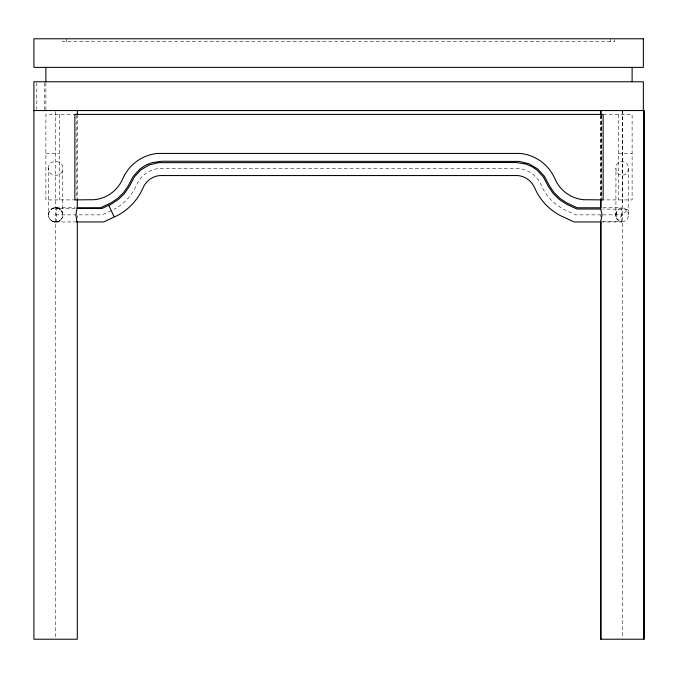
<?xml version="1.0" encoding="UTF-8"?>
<svg xmlns="http://www.w3.org/2000/svg" width="678" height="678" viewBox="0 0 678 678"><rect width="100%" height="100%" fill="white"/><g stroke="black" fill="none" stroke-linecap="round" stroke-linejoin="round"><path stroke-width="0.51" stroke-dasharray="3.39 2.54" d="M628.235 168.398C628.938 177.339 615.243 177.348 615.921 168.398C615.243 159.449 628.938 159.466 628.235 168.398L628.235 214.926C628.938 223.867 615.243 223.876 615.921 214.926L615.921 168.398M615.921 214.926C615.243 205.976 628.938 205.993 628.235 214.926M48.452 168.398C48.104 159.22 63.096 159.22 62.749 168.398L62.749 214.926C63.096 224.113 48.104 224.113 48.452 214.926L48.452 168.398C48.104 177.585 63.096 177.585 62.749 168.398M48.452 214.926C48.426 211.104 51.774 207.756 55.604 207.782L75.233 207.782M626.786 210.485L617.819 219.986L616.785 218.486M628.04 209.231L602.801 209.036M111.226 210.587L102.056 214.867L77.3 214.867L77.3 217.935M75.758 199.874L45.884 199.934L45.884 114.463L75.758 114.404M603.14 114.404L632.116 114.463L632.116 199.934L602.225 199.874M45.884 153.287L59.35 153.287M618.328 153.287L632.116 153.287M603.03 207.782L621.684 207.782L621.684 221.96L622.404 222.079M75.207 208.434L56.299 208.434L56.299 222.02M55.604 214.867L76.267 214.867M600.954 214.867L575.622 214.867L563.596 209.256A49.774 49.774 0 0 1 543.214 189.238L539.925 182.509A27.349 27.349 0 0 0 518.619 168.483L159.067 168.483A27.349 27.349 0 0 0 137.753 182.509L134.473 189.238A49.774 49.774 0 0 1 114.082 209.256M602.954 214.867L622.404 214.867M602.81 221.35L621.684 221.35M55.604 221.96L77.3 221.96M600.954 221.96L621.684 221.96L620.726 221.833M55.604 207.782C59.427 207.756 62.774 211.104 62.749 214.926A7.153 7.153 0 0 1 57.452 221.833M622.404 110.548L622.404 638.159M622.243 110.548L622.243 203.79M618.328 114.404L618.328 199.934M614.717 39.731L614.717 41.638L62.545 41.638L62.545 38.782M610.683 38.782L610.683 41.638M601.471 115.463L601.471 198.823M601.216 114.404L601.216 198.823M600.954 115.463L600.954 198.823M600.7 115.463L600.7 198.823M600.7 214.867L600.7 216.723M77.3 114.404L77.3 198.823M76.784 115.463L76.784 198.823M66.58 38.782L66.58 41.638M59.35 114.404L59.35 199.934M55.604 111.607L55.604 638.159M45.884 82.801L45.884 110.548M44.748 82.801L44.748 109.522M36.807 82.801L36.807 109.522M55.604 222.079A7.153 7.153 0 0 1 48.477 215.553A7.153 7.153 0 0 1 54.359 207.883A7.153 7.153 0 0 1 62.503 213.078M616.141 216.782A7.272 6.729 89.9 0 1 616.785 211.35A7.263 6.712 -90 0 0 616.794 218.502M60.639 209.875A7.246 7.178 90 0 0 50.545 209.875A7.246 7.178 -90 0 1 60.656 209.875M60.639 219.986A7.246 7.178 90 0 1 50.545 219.986A7.246 7.178 -90 0 0 60.656 219.986"/><path stroke-width="1.02" d="M77.004 110.497L601.064 110.497M33.9 110.548L644.1 110.548L644.1 639.218L600.7 639.218L600.7 221.35L602.081 214.867L600.7 209.036L576.919 209.036L566.325 204.095L559.214 199.408L553.138 193.442L548.324 186.416L543.349 176.958L536.815 169.881L531.442 166.347L525.492 163.915L515.839 162.508L158.499 162.669L149.152 164.983L140.863 169.881L134.329 176.958L129.354 186.416L124.549 193.442L118.472 199.408L111.362 204.095L102.056 208.434L77.3 208.434A7.288 0.949 90 0 0 76.673 210.282L75.928 214.867L76.639 219.926A7.246 0.949 -90 0 0 77.3 222.02M108.76 205.307L113.963 216.46M643.846 110.548L643.846 639.218M643.363 110.548L643.363 81.767L33.9 81.767L33.9 639.218L77.3 639.218L77.3 221.96A7.187 0.941 90 0 1 77.063 221.714A7.187 0.941 -90 0 0 77.3 221.96L103.632 221.96L117.396 215.536A56.876 56.876 0 0 0 140.685 192.662L143.973 185.933A20.255 20.255 0 0 1 159.754 175.551L517.924 175.551A20.255 20.255 0 0 1 533.705 185.933L536.993 192.662A56.876 56.876 0 0 0 560.291 215.536L574.054 221.96L600.954 221.96L600.954 639.218M632.116 67.376L632.116 81.767M600.954 110.548L600.954 114.404M600.954 199.874L600.954 207.782L577.198 207.782L566.91 202.976L560.003 198.434L554.104 192.637L549.426 185.814L544.392 176.246L537.612 168.907L529.001 163.822L519.306 161.415L161.813 161.254L151.83 162.703L145.651 165.229L140.075 168.907L133.286 176.246L128.252 185.814L123.582 192.637L117.675 198.434L110.768 202.976L100.488 207.782L77.3 207.782A7.187 0.941 -90 0 0 77.063 208.019M600.7 110.548L600.7 114.404M600.7 199.874L600.7 209.036M77.3 110.548L77.3 114.404M77.3 199.874L77.3 208.434M45.884 67.376L45.884 81.767M124.506 175.212L121.218 181.933A34.646 34.646 0 0 1 94.225 199.713L74.868 199.874L74.868 114.404L603.14 114.404L603.14 199.874L583.461 199.713A34.646 34.646 0 0 1 556.469 181.933L553.18 175.212A42.485 42.485 0 0 0 520.085 153.423L157.601 153.423A42.485 42.485 0 0 0 124.506 175.212M643.363 38.782L33.9 38.782L33.9 67.376L643.363 67.376L643.363 38.782"/></g></svg>
